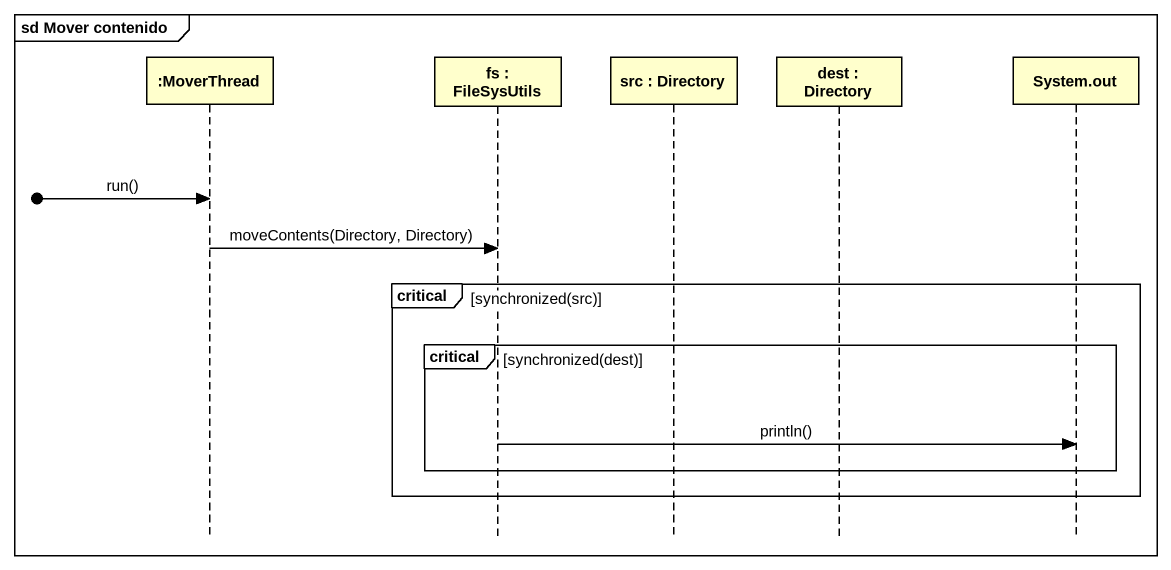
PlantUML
@startuml
mainframe sd Mover contenido
hide footbox
participant ":MoverThread" as MoverThread
participant "fs : FileSysUtils" as fs
participant "src : Directory" as src
participant "dest : Directory" as dest
participant "System.out" as System_out

[o-> MoverThread : run()
MoverThread -> fs : moveContents(Directory, Directory)
critical synchronized(src)
  critical synchronized(dest)
    fs -> System_out : println()
  end
end
@enduml
